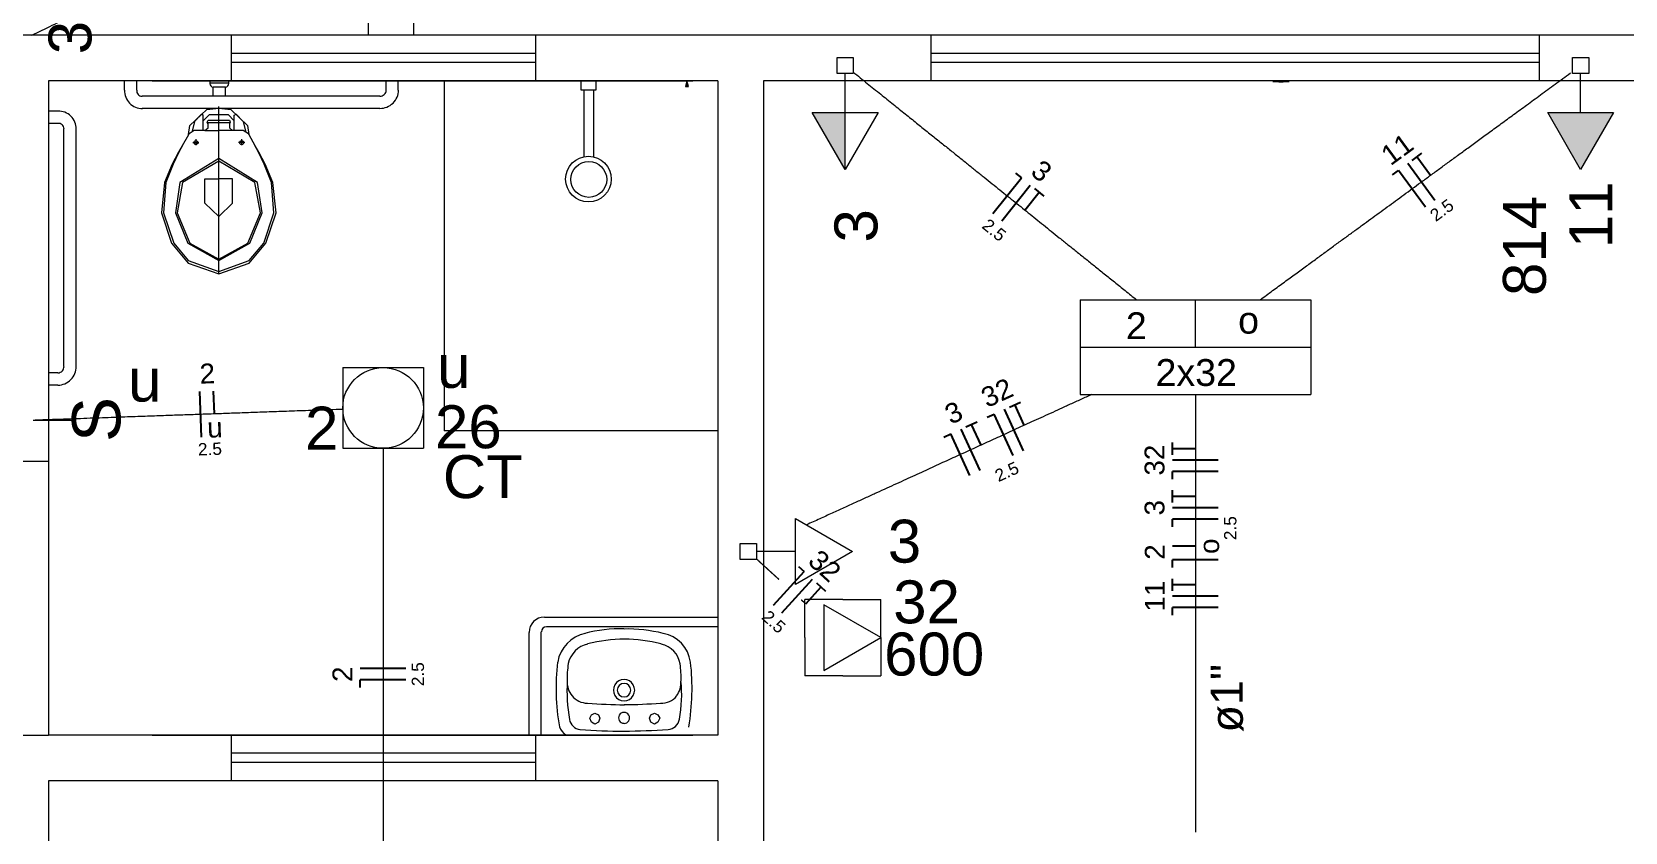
# Model space of a CAD drawing. Header units: millimetres. Extents: x -130 to 1399, y -90 to 1288.
# Drawn here: x 1110.42 to 1115.65, y 1246.6 to 1249.23 of the extents above; entities that cross this region are included whole.
import ezdxf

# ---------------------------------------------------------------- set-up
doc = ezdxf.new("R2010")
doc.units = ezdxf.units.MM
doc.header["$LTSCALE"] = 0.01
doc.linetypes.add('DOT2', pattern=[3.175, 0, -3.175])
for name, color, linetype, lineweight in [('Arquitetura', 134, 'Continuous', 5), ('EL-Condutos', 3, 'Continuous', 13), ('EL-Fios', 9, 'Continuous', 25), ('EL-Textos condutos', 7, 'Continuous', 20), ('EL-Textos fios', 7, 'Continuous', 20), ('EL-Textos pontos', 5, 'Continuous', 20), ('P-SIMBOL', 5, 'Continuous', 5)]:
    doc.layers.add(name, color=color, linetype=linetype, lineweight=lineweight)
doc.styles.add('ARIAL', font='arial.ttf')

msp = doc.modelspace()

# ---------------------------------------------------------------- hatches: boundary and pattern name
at = {"layer": 'Arquitetura', "linetype": 'Continuous'}
msp.add_hatch(color=256, dxfattribs=at).paths.add_polyline_path([(1112.5699, 1249.0707), (1112.5649, 1249.0517), (1112.5749, 1249.0517), (1112.5699, 1249.0707)])
at = {"layer": 'P-SIMBOL', "linetype": 'Continuous'}
for points in [[(1113.09, 1248.9662), (1113.09, 1248.7787), (1112.9818, 1248.9662)], [(1115.3996, 1248.9662), (1115.5078, 1248.7787), (1115.6161, 1248.9662)]]:
    msp.add_hatch(color=256, dxfattribs=at).paths.add_polyline_path(points)

# ---------------------------------------------------------------- linework, layer by layer
at = {"layer": 'Arquitetura'}
for p, q in [((1111.6714, 1255.0207), (1111.6714, 1249.2207)), ((1111.5219, 1254.8712), (1111.5219, 1249.2207)), ((1111.6714, 1254.8712), (1111.6714, 1249.2207)), ((1111.0719, 1249.2207), (1111.0719, 1249.0707)), ((1112.0719, 1249.2207), (1112.0719, 1249.0707)), ((1113.3714, 1249.2207), (1113.3714, 1249.0707)), ((1115.3714, 1249.2207), (1115.3714, 1249.0707)), ((1110.4714, 1249.0707), (1110.4714, 1247.8207)), ((1110.7214, 1249.0402), (1110.7214, 1249.0707)), ((1110.7619, 1249.0402), (1110.7619, 1249.0707)), ((1110.8119, 1249.0707), (1112.5899, 1249.0707)), ((1111.0024, 1249.0602), (1111.0024, 1249.0707)), ((1111.0639, 1249.0627), (1111.0024, 1249.0627)), ((1111.0639, 1249.0627), (1111.0639, 1249.0707)), ((1111.5819, 1249.0402), (1111.5819, 1249.0707)), ((1111.6214, 1249.0402), (1111.6214, 1249.0707)), ((1111.7719, 1249.0707), (1111.7719, 1247.9207)), ((1112.2214, 1249.0707), (1112.2214, 1249.0407)), ((1112.2719, 1249.0407), (1112.2719, 1249.0707)), ((1112.6714, 1249.0707), (1112.6714, 1246.9207)), ((1112.8219, 1249.0707), (1112.8219, 1245.5707)), ((1111.5604, 1249.0202), (1110.7794, 1249.0202)), ((1111.0129, 1249.0202), (1111.0129, 1249.0497)), ((1111.0529, 1249.0497), (1111.0129, 1249.0497)), ((1111.0529, 1249.0202), (1111.0529, 1249.0497)), ((1112.2214, 1249.0407), (1112.2719, 1249.0407)), ((1112.2309, 1249.0407), (1112.2309, 1248.8207)), ((1112.2629, 1249.0407), (1112.2629, 1248.8207)), ((1110.5024, 1248.9707), (1110.4714, 1248.9707)), ((1111.5604, 1248.9802), (1110.7794, 1248.9802)), ((1111.0309, 1248.4367), (1111.0309, 1248.9867)), ((1110.5024, 1248.9307), (1110.4714, 1248.9307)), ((1110.5224, 1248.1322), (1110.5224, 1248.9132)), ((1110.5624, 1248.1322), (1110.5624, 1248.9132)), ((1110.9459, 1248.8677), (1110.9659, 1248.8677)), ((1110.9559, 1248.8787), (1110.9559, 1248.8587)), ((1111.1164, 1248.8677), (1111.0964, 1248.8677)), ((1111.1064, 1248.8787), (1111.1064, 1248.8587)), ((1110.5024, 1248.1107), (1110.4714, 1248.1107)), ((1110.5024, 1248.0707), (1110.4714, 1248.0707)), ((1112.6714, 1247.9207), (1111.7719, 1247.9207)), ((1110.3219, 1247.8207), (1110.4714, 1247.8207)), ((1110.4714, 1247.8207), (1110.4714, 1246.9207)), ((1112.0519, 1246.9207), (1112.0519, 1247.2582)), ((1112.0914, 1246.9207), (1112.0914, 1247.2597)), ((1112.2504, 1246.9757), (1112.2564, 1246.9867)), ((1112.2564, 1246.9632), (1112.2504, 1246.9757)), ((1112.2564, 1246.9867), (1112.2674, 1246.9927)), ((1112.2674, 1246.9927), (1112.2799, 1246.9867)), ((1112.2799, 1246.9867), (1112.2839, 1246.9757)), ((1112.2839, 1246.9757), (1112.2799, 1246.9632)), ((1112.4469, 1246.9757), (1112.4514, 1246.9867)), ((1112.4514, 1246.9632), (1112.4469, 1246.9757)), ((1112.4514, 1246.9867), (1112.4639, 1246.9927)), ((1112.4639, 1246.9927), (1112.4744, 1246.9867)), ((1112.4744, 1246.9867), (1112.4809, 1246.9757)), ((1112.4809, 1246.9757), (1112.4744, 1246.9632)), ((1110.3219, 1246.9207), (1110.4714, 1246.9207)), ((1110.8119, 1246.9207), (1112.5899, 1246.9207)), ((1111.0719, 1246.9207), (1111.0719, 1246.7707)), ((1112.0719, 1246.9207), (1112.0719, 1246.7707)), ((1112.1739, 1246.9207), (1112.3644, 1246.9207)), ((1112.2674, 1246.9567), (1112.2564, 1246.9632)), ((1112.2799, 1246.9632), (1112.2674, 1246.9567)), ((1112.3009, 1246.9207), (1112.4894, 1246.9207)), ((1112.3644, 1246.9207), (1112.5569, 1246.9207)), ((1112.4639, 1246.9567), (1112.4514, 1246.9632)), ((1112.4744, 1246.9632), (1112.4639, 1246.9567)), ((1110.4714, 1246.7707), (1110.4714, 1245.5707)), ((1112.6714, 1246.7707), (1112.6714, 1245.4207))]:
    msp.add_line(p, q, dxfattribs=at)
at = {"layer": 'Arquitetura', "linetype": 'Continuous'}
for p, q in [((1118.6714, 1249.2207), (1107.2719, 1249.2207)), ((1112.0719, 1249.1607), (1111.0719, 1249.1607)), ((1112.0719, 1249.1307), (1111.0719, 1249.1307)), ((1115.3714, 1249.1607), (1113.3714, 1249.1607)), ((1115.3714, 1249.1307), (1113.3714, 1249.1307)), ((1112.6714, 1249.0707), (1110.4714, 1249.0707)), ((1118.6714, 1249.0707), (1112.8219, 1249.0707)), ((1112.6714, 1246.9207), (1110.4714, 1246.9207)), ((1112.0719, 1246.8607), (1111.0719, 1246.8607)), ((1112.0719, 1246.8307), (1111.0719, 1246.8307)), ((1112.6714, 1246.7707), (1110.4714, 1246.7707))]:
    msp.add_line(p, q, dxfattribs=at)
at = {"layer": 'Arquitetura', "color": 7}
for p, q in [((1112.1014, 1247.3082), (1112.6714, 1247.3082)), ((1112.6714, 1247.2762), (1112.1084, 1247.2762))]:
    msp.add_line(p, q, dxfattribs=at)
at = {"layer": 'Arquitetura'}
msp.add_lwpolyline([(1112.5699, 1249.0707), (1112.5649, 1249.0517), (1112.5749, 1249.0517), (1112.5699, 1249.0707)], close=True, dxfattribs=at)
for points in [[(1110.9314, 1248.8942), (1110.9319, 1248.8947), (1110.9319, 1248.8947), (1110.9364, 1248.9237), (1110.9914, 1248.9767), (1110.9914, 1248.9767), (1111.0309, 1248.9807), (1111.0309, 1248.9807), (1111.0709, 1248.9767), (1111.0709, 1248.9767), (1111.1259, 1248.9237), (1111.1259, 1248.9237), (1111.1304, 1248.8947), (1111.1304, 1248.8942), (1111.1304, 1248.8942)], [(1110.9804, 1248.9067), (1110.9804, 1248.9392), (1110.9804, 1248.9577), (1110.9739, 1248.9612), (1110.9739, 1248.9612), (1110.9509, 1248.9367), (1110.9509, 1248.9367), (1110.9434, 1248.9057), (1110.9434, 1248.9057)], [(1110.9804, 1248.9392), (1111.0004, 1248.9597), (1111.0004, 1248.9597), (1111.0309, 1248.9597), (1111.0619, 1248.9597), (1111.0819, 1248.9392), (1111.0819, 1248.9392)], [(1111.0819, 1248.9067), (1111.0819, 1248.9392), (1111.0819, 1248.9577), (1111.0879, 1248.9612), (1111.0879, 1248.9612), (1111.1109, 1248.9367), (1111.1109, 1248.9367), (1111.1189, 1248.9057), (1111.1189, 1248.9057)], [(1110.9859, 1248.9072), (1110.9504, 1248.9072), (1110.9334, 1248.8967), (1110.9334, 1248.8967), (1110.9314, 1248.8942), (1110.9314, 1248.8937), (1110.9314, 1248.8937), (1110.9109, 1248.8567), (1110.8989, 1248.8367), (1110.8989, 1248.8367), (1110.8779, 1248.7967), (1110.8779, 1248.7967), (1110.8529, 1248.7367), (1110.8529, 1248.7367), (1110.8429, 1248.6367), (1110.8429, 1248.6367), (1110.8759, 1248.5367), (1110.8759, 1248.5367), (1110.9309, 1248.4712), (1110.9309, 1248.4712), (1111.0309, 1248.4367), (1111.0309, 1248.4367), (1111.1309, 1248.4712), (1111.1309, 1248.4712), (1111.1864, 1248.5367), (1111.1864, 1248.5367), (1111.2194, 1248.6367), (1111.2194, 1248.6367), (1111.2094, 1248.7367), (1111.2094, 1248.7367), (1111.1839, 1248.7967), (1111.1839, 1248.7967), (1111.1629, 1248.8367), (1111.1629, 1248.8367), (1111.1509, 1248.8567), (1111.1509, 1248.8567), (1111.1309, 1248.8937), (1111.1304, 1248.8942), (1111.1304, 1248.8942), (1111.1289, 1248.8967), (1111.1114, 1248.9072), (1111.1114, 1248.9072), (1111.0759, 1248.9072)], [(1110.9859, 1248.9072), (1110.9959, 1248.9167), (1110.9959, 1248.9167), (1110.9959, 1248.9297), (1110.9934, 1248.9352), (1110.9934, 1248.9352), (1110.9959, 1248.9417), (1110.9959, 1248.9417), (1111.0309, 1248.9417), (1111.0659, 1248.9417), (1111.0684, 1248.9352), (1111.0684, 1248.9352), (1111.0659, 1248.9297), (1111.0659, 1248.9297), (1111.0659, 1248.9167), (1111.0759, 1248.9072), (1111.0759, 1248.9072)], [(1110.9859, 1248.9072), (1111.0309, 1248.9072)], [(1110.9959, 1248.9337), (1111.0309, 1248.9337), (1111.0659, 1248.9337)], [(1111.0759, 1248.9072), (1111.0314, 1248.9072)], [(1110.9109, 1248.8567), (1110.8999, 1248.8367), (1110.8809, 1248.7967), (1110.8809, 1248.7967), (1110.8574, 1248.7367), (1110.8574, 1248.7367), (1110.8494, 1248.6367), (1110.8494, 1248.6367), (1110.8834, 1248.5367), (1110.8834, 1248.5367), (1110.9309, 1248.4802), (1110.9309, 1248.4802), (1111.0309, 1248.4437), (1111.0309, 1248.4437), (1111.1309, 1248.4802), (1111.1309, 1248.4802), (1111.1789, 1248.5367), (1111.1789, 1248.5367), (1111.2124, 1248.6367), (1111.2124, 1248.6367), (1111.2044, 1248.7367), (1111.2044, 1248.7367), (1111.1809, 1248.7967), (1111.1809, 1248.7967), (1111.1619, 1248.8367), (1111.1619, 1248.8367), (1111.1509, 1248.8567)], [(1111.1589, 1248.7367), (1111.0309, 1248.8152), (1111.0309, 1248.8152), (1110.9029, 1248.7367), (1110.9029, 1248.7367), (1110.8884, 1248.6367), (1110.8884, 1248.6367), (1110.9294, 1248.5367), (1110.9294, 1248.5367), (1111.0309, 1248.4802), (1111.0309, 1248.4802), (1111.1329, 1248.5367), (1111.1329, 1248.5367), (1111.1734, 1248.6367), (1111.1734, 1248.6367), (1111.1589, 1248.7367), (1111.1589, 1248.7367)], [(1111.1499, 1248.7367), (1111.0309, 1248.8067), (1111.0309, 1248.8067), (1110.9119, 1248.7367), (1110.9119, 1248.7367), (1110.8944, 1248.6367), (1110.8944, 1248.6367), (1110.9359, 1248.5367), (1110.9359, 1248.5367), (1111.0309, 1248.4847), (1111.0309, 1248.4847), (1111.1264, 1248.5367), (1111.1264, 1248.5367), (1111.1679, 1248.6367), (1111.1679, 1248.6367), (1111.1499, 1248.7367), (1111.1499, 1248.7367)], [(1111.0309, 1248.6247), (1110.9859, 1248.6687), (1110.9859, 1248.6687), (1110.9859, 1248.7487), (1111.0309, 1248.7487)], [(1111.0309, 1248.6247), (1111.0759, 1248.6687), (1111.0759, 1248.6687), (1111.0759, 1248.7487), (1111.0309, 1248.7487)]]:
    msp.add_lwpolyline(points, dxfattribs=at)
for centre, radius in [((1110.9559, 1248.8677), 0.0065), ((1111.1064, 1248.8677), 0.0065), ((1112.2464, 1248.7477), 0.075), ((1112.2474, 1248.7467), 0.059)]:
    msp.add_circle(centre, radius, dxfattribs=at)
for centre, radius, start, end in [((1111.0504, 1249.0632), 0.0138, 280.936, 356.444), ((1114.5229, 1249.3462), 0.2786, 264.375, 275.625), ((1110.7794, 1249.0377), 0.0579, 177.619, 270.986), ((1110.7794, 1249.0382), 0.0181, 173.536, 269.508), ((1111.0154, 1249.0632), 0.0136, 186.966, 257.581), ((1111.5614, 1249.0402), 0.0201, 267.114, 359.949), ((1111.5619, 1249.0402), 0.06, 268.866, 0.134), ((1110.5049, 1248.9132), 0.0579, 359.014, 92.3815), ((1110.5044, 1248.9127), 0.0181, 0.492, 96.4638), ((1110.5024, 1248.1307), 0.06, 269.866, 1.1338), ((1110.5024, 1248.1312), 0.0201, 270.051, 2.8862), ((1112.1014, 1247.2582), 0.05, 90, 180), ((1112.2609, 1247.1402), 0.1175, 102.514, 169.944), ((1112.3524, 1246.7962), 0.4735, 88.698, 104.422), ((1112.3784, 1246.6597), 0.5766, 91.3524, 103.504), ((1112.3744, 1246.7952), 0.4741, 75.6368, 91.3415), ((1112.3514, 1246.6637), 0.5725, 76.4579, 88.6966), ((1112.4719, 1247.1457), 0.1107, 7.7196, 79.5925), ((1112.2624, 1247.1372), 0.0847, 102.946, 167.281), ((1112.4699, 1247.1427), 0.0784, 8.4194, 78.3837), ((1112.8939, 1247.0742), 0.7539, 173.413, 189.693), ((1112.4874, 1247.1087), 0.311, 171.322, 181.826), ((1112.2319, 1247.1092), 0.3189, 357.995, 8.1696), ((1111.8339, 1247.0742), 0.7531, 350.279, 6.5765), ((1112.7894, 1247.0702), 0.6136, 177.323, 189.242), ((1112.2479, 1247.0947), 0.0716, 176.602, 219.6), ((1112.3634, 1247.0682), 0.0349, 150.003, 209.997), ((1112.3634, 1247.0682), 0.0349, 90, 149.993), ((1112.3634, 1247.0682), 0.0222, 90, 180), ((1112.3634, 1247.0682), 0.0349, 29.9968, 89.9993), ((1112.3634, 1247.0682), 0.0222, 0, 90), ((1112.3634, 1247.0682), 0.0349, 330.003, 29.9968), ((1112.4724, 1247.0942), 0.0781, 324.652, 2.8394), ((1112.1024, 1247.0527), 0.4504, 349.782, 5.7972), ((1112.2434, 1247.0922), 0.0667, 220.344, 269.449), ((1112.3669, 1248.4952), 1.4748, 265.19, 269.939), ((1112.3634, 1247.0682), 0.0349, 209.997, 269.999), ((1112.3634, 1247.0682), 0.0222, 180, 270), ((1112.3634, 1247.0682), 0.0222, 270.01, 0), ((1112.3634, 1247.0682), 0.0349, 270, 329.993), ((1112.3634, 1248.3732), 1.3526, 270.021, 275.095), ((1112.4874, 1247.0887), 0.0631, 266.773, 320.755), ((1112.2219, 1246.9777), 0.0385, 188.756, 265.613), ((1112.3634, 1246.9772), 0.018, 150.013, 209.987), ((1112.3634, 1246.9772), 0.018, 90, 150.04), ((1112.3634, 1246.9772), 0.018, 210.019, 270.037), ((1112.3634, 1246.9772), 0.018, 30.0191, 90.0367), ((1112.3634, 1246.9767), 0.018, 270, 330.04), ((1112.3634, 1246.9772), 0.018, 330.013, 29.9872), ((1112.5059, 1246.9792), 0.0402, 273.114, 350.393), ((1112.1999, 1246.9657), 0.0522, 200.542, 238.93), ((1112.3569, 1248.6492), 1.7156, 265.375, 270.21), ((1112.3634, 1248.8127), 1.879, 270, 274.414)]:
    msp.add_arc(centre, radius, start, end, dxfattribs=at)
at = {"layer": 'Arquitetura', "color": 7}
msp.add_arc((1112.1089, 1247.2592), 0.0172, 90.9114, 178.211, dxfattribs=at)
at = {"layer": 'EL-Condutos', "linetype": 'Continuous'}
for points in [[(1110.4168, 1249.2207), (1110.5507, 1249.2854), (1110.6766, 1249.3462), (1110.795, 1249.4034), (1110.9066, 1249.4572), (1111.0117, 1249.508), (1111.111, 1249.5559), (1111.2049, 1249.6012), (1111.2939, 1249.6442), (1111.3787, 1249.6852), (1111.4597, 1249.7243), (1111.5374, 1249.7618), (1111.6123, 1249.798), (1111.6851, 1249.8331), (1111.7561, 1249.8674), (1111.8259, 1249.9011), (1111.8951, 1249.9345), (1111.9642, 1249.9678), (1112.0336, 1250.0014), (1112.1039, 1250.0353), (1112.1757, 1250.07), (1112.2494, 1250.1056), (1112.3256, 1250.1423), (1112.4048, 1250.1806), (1112.4875, 1250.2205), (1112.5742, 1250.2624), (1112.6655, 1250.3064), (1112.7618, 1250.3529), (1112.8638, 1250.4022), (1112.9719, 1250.4544), (1113.0866, 1250.5098)], [(1113.1165, 1249.0995), (1113.163, 1249.0621), (1113.207, 1249.0268), (1113.2485, 1248.9934), (1113.2878, 1248.9618), (1113.325, 1248.932), (1113.3603, 1248.9036), (1113.3938, 1248.8767), (1113.4257, 1248.8511), (1113.4562, 1248.8266), (1113.4854, 1248.8032), (1113.5134, 1248.7806), (1113.5405, 1248.7589), (1113.5668, 1248.7378), (1113.5925, 1248.7172), (1113.6177, 1248.6969), (1113.6425, 1248.6769), (1113.6673, 1248.6571), (1113.692, 1248.6372), (1113.7169, 1248.6172), (1113.7421, 1248.597), (1113.7678, 1248.5763), (1113.7942, 1248.5551), (1113.8214, 1248.5333), (1113.8496, 1248.5106), (1113.8789, 1248.4871), (1113.9095, 1248.4625), (1113.9416, 1248.4367), (1113.9753, 1248.4097), (1114.0108, 1248.3812), (1114.0482, 1248.3511)], [(1114.4543, 1248.3511), (1114.4954, 1248.3811), (1114.5343, 1248.4095), (1114.5713, 1248.4365), (1114.6065, 1248.4622), (1114.6401, 1248.4868), (1114.6722, 1248.5103), (1114.7032, 1248.5329), (1114.733, 1248.5547), (1114.7619, 1248.5758), (1114.7902, 1248.5964), (1114.8179, 1248.6167), (1114.8452, 1248.6366), (1114.8723, 1248.6564), (1114.8994, 1248.6762), (1114.9267, 1248.6961), (1114.9543, 1248.7163), (1114.9824, 1248.7368), (1115.0112, 1248.7579), (1115.0408, 1248.7796), (1115.0715, 1248.802), (1115.1035, 1248.8253), (1115.1368, 1248.8497), (1115.1717, 1248.8751), (1115.2083, 1248.9019), (1115.2469, 1248.9301), (1115.2875, 1248.9598), (1115.3304, 1248.9911), (1115.3758, 1249.0243), (1115.4238, 1249.0594), (1115.4746, 1249.0965)], [(1113.9008, 1248.0399), (1113.8646, 1248.0233), (1113.8299, 1248.0075), (1113.7965, 1247.9922), (1113.7644, 1247.9775), (1113.7333, 1247.9633), (1113.7033, 1247.9496), (1113.6742, 1247.9363), (1113.6458, 1247.9233), (1113.618, 1247.9106), (1113.5907, 1247.8981), (1113.5638, 1247.8859), (1113.5372, 1247.8737), (1113.5107, 1247.8616), (1113.4842, 1247.8495), (1113.4577, 1247.8373), (1113.4309, 1247.8251), (1113.4037, 1247.8127), (1113.3761, 1247.8), (1113.3479, 1247.7872), (1113.319, 1247.7739), (1113.2892, 1247.7603), (1113.2585, 1247.7463), (1113.2267, 1247.7318), (1113.1937, 1247.7167), (1113.1594, 1247.701), (1113.1237, 1247.6847), (1113.0863, 1247.6676), (1113.0473, 1247.6498), (1113.0065, 1247.6311), (1112.9637, 1247.6116)], [(1114.2417, 1248.0396), (1114.2417, 1247.9741), (1114.2417, 1247.9123), (1114.2417, 1247.8538), (1114.2417, 1247.7985), (1114.2417, 1247.746), (1114.2417, 1247.6961), (1114.2417, 1247.6485), (1114.2417, 1247.603), (1114.2417, 1247.5593), (1114.2417, 1247.5172), (1114.2417, 1247.4763), (1114.2417, 1247.4365), (1114.2417, 1247.3975), (1114.2417, 1247.359), (1114.2417, 1247.3207), (1114.2417, 1247.2825), (1114.2417, 1247.244), (1114.2417, 1247.2049), (1114.2417, 1247.1651), (1114.2417, 1247.1243), (1114.2417, 1247.0821), (1114.2417, 1247.0385), (1114.2417, 1246.993), (1114.2417, 1246.9454), (1114.2417, 1246.8955), (1114.2417, 1246.843), (1114.2417, 1246.7876), (1114.2417, 1246.7292), (1114.2417, 1246.6673), (1114.2417, 1246.6019)], [(1111.439, 1247.991), (1111.3956, 1247.9894), (1111.3548, 1247.988), (1111.3162, 1247.9866), (1111.2797, 1247.9853), (1111.2451, 1247.9841), (1111.2123, 1247.9829), (1111.1809, 1247.9818), (1111.1508, 1247.9808), (1111.1219, 1247.9797), (1111.0938, 1247.9787), (1111.0665, 1247.9778), (1111.0397, 1247.9768), (1111.0132, 1247.9759), (1110.9868, 1247.9749), (1110.9604, 1247.974), (1110.9337, 1247.973), (1110.9065, 1247.9721), (1110.8787, 1247.9711), (1110.85, 1247.9701), (1110.8203, 1247.969), (1110.7893, 1247.9679), (1110.7568, 1247.9668), (1110.7227, 1247.9656), (1110.6868, 1247.9643), (1110.6488, 1247.9629), (1110.6086, 1247.9615), (1110.5659, 1247.96), (1110.5207, 1247.9584), (1110.4725, 1247.9567), (1110.4214, 1247.9549)], [(1111.5714, 1247.8627), (1111.5714, 1247.7908), (1111.5714, 1247.7231), (1111.5714, 1247.6592), (1111.5714, 1247.5988), (1111.5714, 1247.5417), (1111.5714, 1247.4875), (1111.5714, 1247.4359), (1111.5714, 1247.3867), (1111.5714, 1247.3395), (1111.5714, 1247.2941), (1111.5714, 1247.2501), (1111.5714, 1247.2074), (1111.5714, 1247.1655), (1111.5714, 1247.1242), (1111.5714, 1247.0832), (1111.5714, 1247.0422), (1111.5714, 1247.0009), (1111.5714, 1246.959), (1111.5714, 1246.9162), (1111.5714, 1246.8723), (1111.5714, 1246.8268), (1111.5714, 1246.7797), (1111.5714, 1246.7304), (1111.5714, 1246.6789), (1111.5714, 1246.6247), (1111.5714, 1246.5675), (1111.5714, 1246.5071), (1111.5714, 1246.4432), (1111.5714, 1246.3755), (1111.5714, 1246.3037)]]:
    msp.add_spline(points, degree=3, dxfattribs=at)
at = {"layer": 'EL-Condutos', "linetype": 'DOT2', "ltscale": 0.05}
msp.add_spline([(1112.7983, 1247.4999), (1112.806, 1247.4929), (1112.8134, 1247.4861), (1112.8205, 1247.4796), (1112.8274, 1247.4734), (1112.834, 1247.4673), (1112.8404, 1247.4615), (1112.8466, 1247.4559), (1112.8526, 1247.4504), (1112.8584, 1247.4451), (1112.864, 1247.44), (1112.8694, 1247.4351), (1112.8747, 1247.4303), (1112.8799, 1247.4256), (1112.8849, 1247.421), (1112.8898, 1247.4165), (1112.8946, 1247.4122), (1112.8993, 1247.4079), (1112.9039, 1247.4037), (1112.9084, 1247.3995), (1112.9129, 1247.3954), (1112.9174, 1247.3914), (1112.9218, 1247.3873), (1112.9263, 1247.3833), (1112.9307, 1247.3793), (1112.9351, 1247.3753), (1112.9395, 1247.3712), (1112.944, 1247.3671), (1112.9485, 1247.363), (1112.9531, 1247.3588), (1112.9578, 1247.3546)], degree=3, dxfattribs=at)
at = {"layer": 'EL-Fios'}
for p, q in [((1114.9538, 1248.8088), (1114.9861, 1248.8324)), ((1115.0142, 1248.76), (1114.9699, 1248.8206)), ((1113.5756, 1248.6345), (1113.6695, 1248.7515)), ((1113.65, 1248.7671), (1113.6695, 1248.7515)), ((1114.8892, 1248.7616), (1114.9093, 1248.7764)), ((1114.9978, 1248.6552), (1114.9093, 1248.7764)), ((1115.0281, 1248.6774), (1114.9396, 1248.7985)), ((1113.6048, 1248.611), (1113.6988, 1248.728)), ((1113.681, 1248.646), (1113.728, 1248.7045)), ((1113.7124, 1248.717), (1113.7436, 1248.692)), ((1110.9745, 1247.8994), (1110.9692, 1248.0493)), ((1111.0167, 1247.976), (1111.0141, 1248.0509)), ((1113.6299, 1247.9985), (1113.6662, 1248.0151)), ((1113.5571, 1247.9652), (1113.5798, 1247.9756)), ((1113.6422, 1247.8392), (1113.5798, 1247.9756)), ((1113.6763, 1247.8548), (1113.6139, 1247.9912)), ((1113.6792, 1247.9386), (1113.648, 1248.0068)), ((1113.4146, 1247.9001), (1113.4374, 1247.9105)), ((1113.4997, 1247.7741), (1113.4374, 1247.9105)), ((1113.5339, 1247.7897), (1113.4715, 1247.9261)), ((1113.4874, 1247.9334), (1113.5238, 1247.95)), ((1113.5368, 1247.8735), (1113.5056, 1247.9417)), ((1114.1667, 1247.8416), (1114.1667, 1247.8816)), ((1114.2417, 1247.8616), (1114.1667, 1247.8616)), ((1114.3167, 1247.8241), (1114.1667, 1247.8241)), ((1114.3167, 1247.7866), (1114.1667, 1247.7866)), ((1114.1667, 1247.7616), (1114.1667, 1247.7866)), ((1114.1667, 1247.685), (1114.1667, 1247.725)), ((1114.2417, 1247.705), (1114.1667, 1247.705)), ((1114.3167, 1247.6675), (1114.1667, 1247.6675)), ((1114.3167, 1247.63), (1114.1667, 1247.63)), ((1114.1667, 1247.605), (1114.1667, 1247.63)), ((1114.2417, 1247.541), (1114.1667, 1247.541)), ((1114.3167, 1247.4961), (1114.1667, 1247.4961)), ((1114.1667, 1247.4711), (1114.1667, 1247.4961)), ((1112.8547, 1247.3471), (1112.9557, 1247.458)), ((1112.9372, 1247.4748), (1112.9557, 1247.458)), ((1112.8825, 1247.3218), (1112.9834, 1247.4327)), ((1112.9607, 1247.352), (1113.0112, 1247.4075)), ((1112.9964, 1247.4209), (1113.026, 1247.394)), ((1114.1667, 1247.3945), (1114.1667, 1247.4345)), ((1114.2417, 1247.4145), (1114.1667, 1247.4145)), ((1114.3167, 1247.377), (1114.1667, 1247.377)), ((1114.3167, 1247.3395), (1114.1667, 1247.3395)), ((1114.1667, 1247.3145), (1114.1667, 1247.3395)), ((1111.6464, 1247.1394), (1111.4964, 1247.1394)), ((1111.6464, 1247.1019), (1111.4964, 1247.1019)), ((1111.4964, 1247.0769), (1111.4964, 1247.1019))]:
    msp.add_line(p, q, dxfattribs=at)
at = {"layer": 'P-SIMBOL'}
for p, q in [((1113.0635, 1249.1472), (1113.1165, 1249.1472)), ((1113.0635, 1249.0942), (1113.0635, 1249.1472)), ((1113.1165, 1249.1472), (1113.1165, 1249.0942)), ((1115.4813, 1249.1472), (1115.5344, 1249.1472)), ((1115.4813, 1249.0942), (1115.4813, 1249.1472)), ((1115.5344, 1249.1472), (1115.5344, 1249.0942)), ((1113.1165, 1249.0942), (1113.0635, 1249.0942)), ((1113.09, 1248.9662), (1113.09, 1249.0942)), ((1115.5344, 1249.0942), (1115.4813, 1249.0942)), ((1115.5078, 1248.9662), (1115.5078, 1249.0942)), ((1113.09, 1248.7787), (1112.9818, 1248.9662)), ((1112.9818, 1248.9662), (1113.1983, 1248.9662)), ((1113.09, 1248.7787), (1113.09, 1248.9662)), ((1113.1983, 1248.9662), (1113.09, 1248.7787)), ((1115.3996, 1248.9662), (1115.6161, 1248.9662)), ((1115.5078, 1248.7787), (1115.3996, 1248.9662)), ((1115.6161, 1248.9662), (1115.5078, 1248.7787)), ((1113.8624, 1248.3514), (1113.8624, 1248.0401)), ((1113.8624, 1248.3514), (1114.6209, 1248.3514)), ((1114.2417, 1248.1957), (1114.2417, 1248.3514)), ((1114.6209, 1248.3514), (1114.6209, 1248.0401)), ((1113.8624, 1248.1957), (1114.6209, 1248.1957)), ((1111.4389, 1248.1282), (1111.7039, 1248.1282)), ((1111.4389, 1248.1282), (1111.4389, 1247.8632)), ((1111.7039, 1248.1282), (1111.7039, 1247.8632)), ((1113.8624, 1248.0401), (1114.6209, 1248.0401)), ((1110.5499, 1247.9549), (1110.4214, 1247.9549)), ((1111.4389, 1247.8632), (1111.7039, 1247.8632)), ((1112.9265, 1247.6321), (1113.114, 1247.5239)), ((1112.9265, 1247.4156), (1112.9265, 1247.6321)), ((1112.7454, 1247.4974), (1112.7454, 1247.5504)), ((1112.7454, 1247.5504), (1112.7985, 1247.5504)), ((1112.7985, 1247.5504), (1112.7985, 1247.4974)), ((1112.7985, 1247.4974), (1112.7454, 1247.4974)), ((1112.9265, 1247.5239), (1112.7985, 1247.5239)), ((1113.114, 1247.5239), (1112.9265, 1247.4156)), ((1112.9578, 1247.2408), (1112.9578, 1247.3658)), ((1113.0828, 1247.3658), (1112.9578, 1247.3658)), ((1113.0203, 1247.3491), (1113.0203, 1247.1325)), ((1113.2078, 1247.2408), (1113.0203, 1247.3491)), ((1113.0828, 1247.3658), (1113.2078, 1247.3658)), ((1113.2078, 1247.2408), (1113.2078, 1247.3658)), ((1112.9578, 1247.2408), (1112.9578, 1247.1158)), ((1113.0203, 1247.1325), (1113.2078, 1247.2408)), ((1113.2078, 1247.2408), (1113.2078, 1247.1158)), ((1113.0828, 1247.1158), (1112.9578, 1247.1158)), ((1113.0828, 1247.1158), (1113.2078, 1247.1158))]:
    msp.add_line(p, q, dxfattribs=at)
msp.add_circle((1111.5714, 1247.9957), 0.1325, dxfattribs=at)

# ---------------------------------------------------------------- texts
at = {"layer": 'EL-Textos condutos', "insert": (1114.4003, 1247.0416), "char_height": 0.1059, "width": 0.38124, "attachment_point": 8, "rotation": 90.0002, "line_spacing_factor": 0.798, "style": 'ARIAL'}
msp.add_mtext('ø1"', dxfattribs=at)
at = {"layer": 'EL-Textos fios', "attachment_point": 8, "line_spacing_factor": 0.798, "style": 'ARIAL'}
for s, insert, char_height, width, rotation in [('11', (1114.924, 1248.8195), 0.06531, 0.156732, 36.1479), ('3', (1113.7152, 1248.7484), 0.0653, 0.078366, 321.2288), ('2.5', (1115.0638, 1248.6289), 0.04059, 0.146142, 36.1479), ('2.5', (1113.5671, 1248.5641), 0.04059, 0.146142, 321.2288), ('2', (1110.9945, 1248.0762), 0.0653, 0.078366, 2.034), ('32', (1113.6033, 1248.0152), 0.06531, 0.156732, 24.5684), ('3', (1113.4608, 1247.9497), 0.0653, 0.078366, 24.5684), ('u', (1111.0195, 1247.8977), 0.0653, 0.078366, 2.034), ('2.5', (1111.0028, 1247.84), 0.04059, 0.146142, 2.034), ('32', (1114.1407, 1247.8241), 0.06531, 0.156732, 90.0002), ('2.5', (1113.6302, 1247.7673), 0.04059, 0.146142, 24.5684), ('3', (1114.1407, 1247.6676), 0.0653, 0.078366, 90.0002), ('2.5', (1114.3769, 1247.6006), 0.04059, 0.146142, 90.0002), ('o', (1114.3202, 1247.5411), 0.0653, 0.078366, 90.0002), ('32', (1113.0008, 1247.4521), 0.06531, 0.156732, 317.6822), ('2', (1114.1407, 1247.5221), 0.0653, 0.078366, 90.0002), ('11', (1114.1407, 1247.3771), 0.06531, 0.156732, 90.0002), ('2.5', (1112.8418, 1247.2775), 0.04059, 0.146142, 317.6822), ('2', (1111.4702, 1247.1206), 0.0653, 0.078366, 90.0002), ('2.5', (1111.7064, 1247.1206), 0.04059, 0.146142, 90.0002)]:
    msp.add_mtext(s, dxfattribs=dict(at, insert=insert, char_height=char_height, width=width, rotation=rotation))
at = {"layer": 'EL-Textos pontos', "char_height": 0.1412, "attachment_point": 8, "rotation": 90.0002, "line_spacing_factor": 0.798, "style": 'ARIAL'}
for s, insert, width in [('36', (1110.6147, 1249.2676), 0.33888), ('11', (1115.6117, 1248.6301), 0.33888), ('814', (1115.3957, 1248.5281), 0.50832), ('3', (1113.1982, 1248.5941), 0.16944)]:
    msp.add_mtext(s, dxfattribs=dict(at, insert=insert, width=width))
at = {"layer": 'EL-Textos pontos', "line_spacing_factor": 0.798, "style": 'ARIAL'}
for s, insert, char_height, width, attachment_point in [('2', (1114.0473, 1248.2217), 0.0882, 0.1059, 8), ('o', (1114.4163, 1248.2387), 0.0882, 0.1059, 8), ('u', (1110.7878, 1248.0147), 0.1412, 0.16944, 8), ('u', (1111.7488, 1248.0597), 0.1412, 0.16944, 7), ('2x32', (1114.2443, 1248.0667), 0.08825, 0.4236, 8), ('2', (1111.3148, 1247.8587), 0.1412, 0.16944, 7), ('26', (1111.7418, 1247.8612), 0.1412, 0.33888, 7), ('CT', (1111.7678, 1247.6972), 0.1412, 0.33888, 7), ('3', (1113.2853, 1247.4852), 0.1412, 0.16944, 8), ('32', (1113.3578, 1247.2857), 0.1412, 0.33888, 8), ('600', (1113.3828, 1247.1142), 0.1412, 0.50832, 8)]:
    msp.add_mtext(s, dxfattribs=dict(at, insert=insert, char_height=char_height, width=width, attachment_point=attachment_point))
at = {"layer": 'P-SIMBOL', "insert": (1110.71, 1248.0316), "char_height": 0.1588, "width": 0.19062, "attachment_point": 9, "rotation": 90.0002, "line_spacing_factor": 0.798, "style": 'ARIAL'}
msp.add_mtext('S', dxfattribs=at)

doc.saveas('drawing.dxf')
